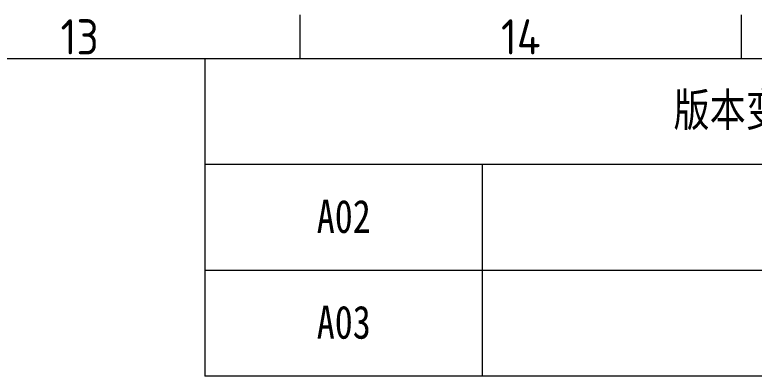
# Model space of a CAD drawing. Header units: inches. Extents: x 26991 to 28396, y -1342 to -349.
# Drawn here: x 28057.5 to 28197.5, y -442.9 to -374.4 of the extents above; entities that cross this region are included whole.
import ezdxf
from ezdxf.enums import TextEntityAlignment as Align

# ---------------------------------------------------------------- set-up
doc = ezdxf.new("R2010")
doc.units = ezdxf.units.IN
doc.header["$MEASUREMENT"] = 0
for name, color, linetype in [('图框', 7, 'Continuous'), ('明细栏', 4, 'Continuous'), ('注释', 5, 'Continuous')]:
    doc.layers.add(name, color=color, linetype=linetype)
doc.styles.add('ISO Proportional', font='isocp.shx')
doc.styles.add('汉字专用', font='', dxfattribs={"width": 0.8})
doc.styles.get('汉字专用').set_extended_font_data('SimSun')

msp = doc.modelspace()

# ---------------------------------------------------------------- linework, layer by layer
at = {"layer": '图框', "color": 7, "lineweight": 9}
for p, q in [((28111.58, -382.73), (28111.58, -374.38)), ((28195.1, -382.73), (28195.1, -374.38)), ((28362.15, -382.73), (27024.14, -382.73))]:
    msp.add_line(p, q, dxfattribs=at)
at = {"layer": '明细栏', "lineweight": 9}
for p, q in [((28093.49, -382.73), (28093.49, -442.86)), ((28362.15, -402.77), (28093.49, -402.77)), ((28146.03, -402.77), (28146.03, -442.86)), ((28362.15, -422.82), (28093.49, -422.82)), ((28362.15, -442.86), (28093.49, -442.86))]:
    msp.add_line(p, q, dxfattribs=at)

# ---------------------------------------------------------------- texts
at = {"layer": '图框', "color": 7, "lineweight": 9, "style": 'ISO Proportional'}
for s, p in [('13', (28069.82, -378.55)), ('14', (28153.34, -378.55))]:
    msp.add_text(s, height=6.682, dxfattribs=at).set_placement(p, align=Align.MIDDLE)
at = {"layer": '注释', "char_height": 6.264, "width": 218.5421, "attachment_point": 5, "style": '汉字专用'}
for s, insert in [('版本变更说明', (28202.76, -392.75)), ('A02', (28119.82, -412.62)), ('A03', (28119.82, -432.67))]:
    msp.add_mtext(s, dxfattribs=dict(at, insert=insert))

doc.saveas('drawing.dxf')
